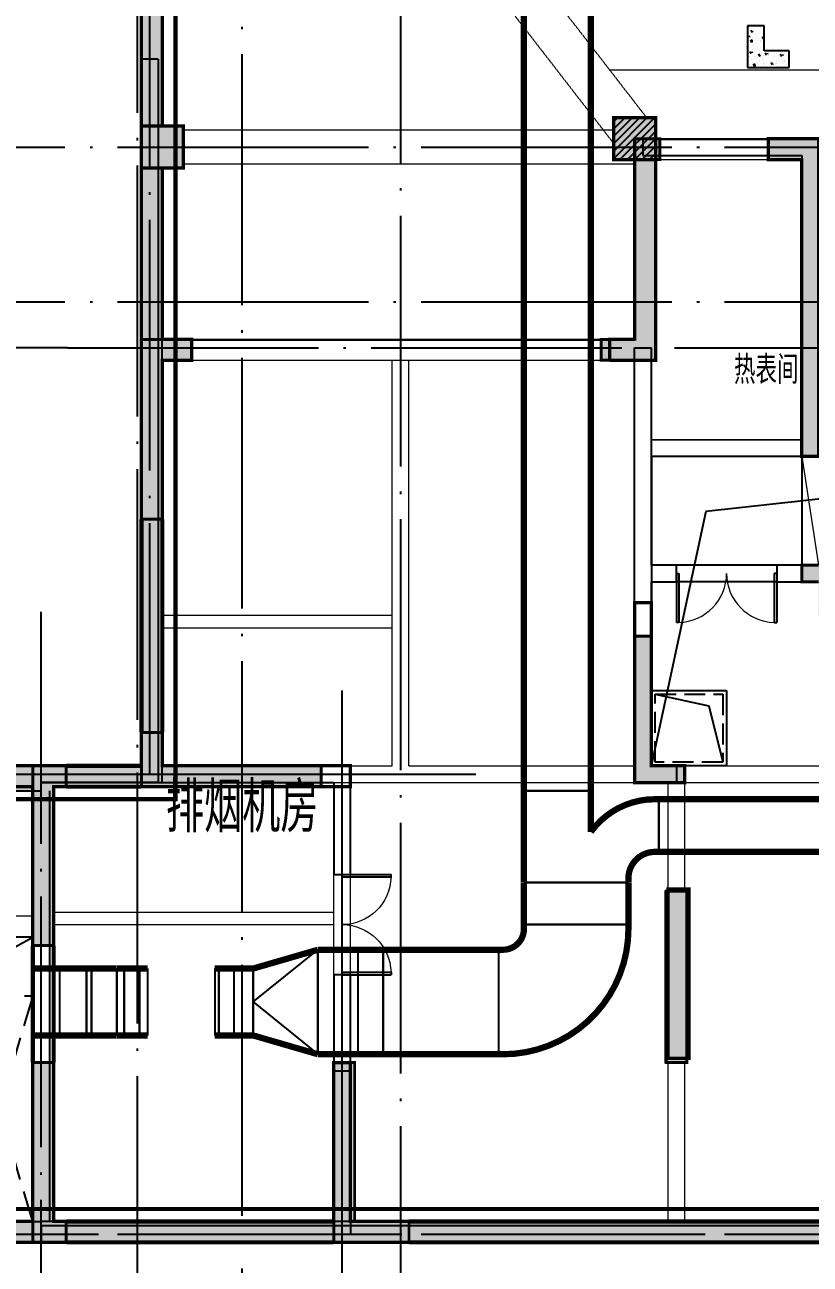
# Model space of a CAD drawing. Extents: x 290727 to 13733020, y 1731457 to 3643100.
# Drawn here: x 693767 to 703162, y 2141319 to 2156142 of the extents above; entities that cross this region are included whole.
import ezdxf

# ---------------------------------------------------------------- set-up
doc = ezdxf.new("R2010")
doc.units = 0
doc.header["$LTSCALE"] = 10
for name, pattern in [('DASH', [0.35, 0.25, -0.1]), ('DASHED', [0.75, 0.5, -0.25]), ('DOTE', [2.42, 2, -0.2, 0.02, -0.2]), ('线型3', [500, 300, -200])]:
    doc.linetypes.add(name, pattern=pattern)
doc.layers.get('0').update_dxf_attribs({"linetype": 'CONTINUOUS'})
for name, color, linetype, lineweight in [('15221', 2, 'CONTINUOUS', 18), ('S_ConcWall', 8, 'CONTINUOUS', 35), ('S_DoorDash', 174, '线型3', 18)]:
    doc.layers.add(name, color=color, linetype=linetype, lineweight=lineweight)
for name, color, linetype in [('AXIS', 3, 'CONTINUOUS'), ('BEAM_CON', 4, 'CONTINUOUS'), ('BEAM_CONT', 4, 'CONTINUOUS'), ('BEAM_DASH', 144, 'DASHED'), ('BEAM_SE', 144, 'DASHED'), ('COLU', 2, 'CONTINUOUS'), ('COLUMN', 9, 'CONTINUOUS'), ('DOTE', 8, 'DOTE'), ('DUCT-排烟管', 2, 'CONTINUOUS'), ('DUCT-排烟管端线', 4, 'CONTINUOUS'), ('pl', 7, 'CONTINUOUS'), ('PUB_HATCH', 8, 'CONTINUOUS'), ('PUB_TEXT', 7, 'CONTINUOUS'), ('WALL', 255, 'CONTINUOUS'), ('WINDOW', 4, 'CONTINUOUS'), ('作业图', 4, 'CONTINUOUS'), ('文字', 4, 'CONTINUOUS'), ('板顶标高填充', 7, 'CONTINUOUS'), ('柱', 2, 'CONTINUOUS'), ('梁上柱', 40, 'CONTINUOUS'), ('洞口边线', 7, 'CONTINUOUS'), ('防火分区示意线', 4, 'CONTINUOUS'), ('防火分区线', 7, 'CONTINUOUS'), ('风井', 211, 'CONTINUOUS')]:
    doc.layers.add(name, color=color, linetype=linetype)
doc.layers.add('DIM_MODI', color=6, linetype='CONTINUOUS', plot=False)
doc.layers.get('0').off()
doc.styles.add('HNSJY', font='HNSJY-07', dxfattribs={"width": 0.8, "bigfont": 'HNSJY-HZ'})

# ---------------------------------------------------------------- blocks, each defined once
blk = doc.blocks.new('A$C55C93FC2')
at = {"layer": 'DOTE', "linetype": 'DOTE', "ltscale": 150}
for p, q in [((211434.4, 76542.4), (211434.4, 12200)), ((213334.4, 60091.9), (213334.4, 12200)), ((210184.1, 42542.4), (210184.1, 12200)), ((10299.5, 28242.4), (252290.8, 28242.4)), ((10299.5, 26392.4), (252290.8, 26392.4)), ((10299.5, 15242.4), (252290.8, 15242.4))]:
    blk.add_line(p, q, dxfattribs=at)
blk = doc.blocks.new('A$C682E2834')
h = blk.add_hatch(color=0)
h.dxf.hatch_style = 1
h.paths.add_polyline_path([(30400, 7900), (30600, 7900), (30600, 7500), (30800, 7500), (30800, 7900), (33000, 7899), (33000, 7500), (33200, 7500), (33200, 7900), (33200, 7900), (33200, 8099), (30600, 8100), (30400, 8100)])
edge = h.paths.add_edge_path(flags=16)
edge.add_line((11800, 7900), (11800, 7500))
h.paths.add_polyline_path([(9600, 7900), (11800, 7900)], flags=17)
h.paths.add_polyline_path([(21425, 250), (21600, 250), (21600, 0), (21175, 0), (21000, 0), (21000, 250), (21175, 250), (21175, 2150), (21425, 2150)])
h.paths.add_polyline_path([(42350, 2149), (42600, 2149), (42600, 0), (42200, 0), (42200, 250), (42350, 250)])
h.paths.add_polyline_path([(42600, 3549), (42350, 3549), (42350, 5450), (42200, 5450), (42200, 5700), (42600, 5700)])
h.paths.add_polyline_path([(40700, 10549), (40700, 10799), (41300, 10799), (41300, 8649), (41050, 8649), (41050, 10549)])
h.paths.add_polyline_path([(39150, 5450), (39150, 5700), (41050, 5700), (41050, 6099), (41300, 6099), (41300, 5450)])
h.paths.add_polyline_path([(35100, 12949), (35100, 13199), (35400, 13199), (35400, 10799), (35800, 10799), (35800, 10549), (35150, 10549), (35150, 12949)])
h.paths.add_polyline_path([(28700, 13200), (28700, 12950), (28650, 12950), (28650, 10550), (28000, 10550), (28000, 10800), (28400, 10800), (28400, 13200)])
h.paths.add_polyline_path([(22750, 8650), (22500, 8650), (22500, 10800), (23100, 10800), (23100, 10550), (22750, 10550)])
h.paths.add_polyline_path([(24650, 5700), (24650, 5450), (22500, 5450), (22500, 6050), (22750, 6050), (22750, 5700)])
h.paths.add_polyline_path([(25700, 250), (25700, 0), (24800, 0), (24800, 2150), (25050, 2150), (25050, 250)])
h.paths.add_polyline_path([(32024, 0), (31300, 0), (31300, 250), (31774, 250), (31775, 2150), (32025, 2150), (32024, 250), (32500, 250), (32500, 0)])
h.paths.add_polyline_path([(29000, 5700), (29000, 5500), (28400, 5500), (28400, 7250), (28600, 7250), (28600, 5700)])
h.paths.add_polyline_path([(34800, 5500), (34800, 5700), (35200, 5700), (35200, 7249), (35400, 7249), (35400, 5500)])
h.paths.add_polyline_path([(30000, 12950), (30000, 13200), (30600, 13200), (30600, 9400), (30400, 9400), (30400, 12950)])
h.paths.add_polyline_path([(33200, 9399), (33400, 9399), (33400, 12949), (33800, 12949), (33800, 13199), (33200, 13199)])
h.paths.add_polyline_path([(38100, 0), (38100, 250), (38750, 250), (38750, 2149), (39000, 2149), (39000, 0)])
h.paths.add_polyline_path([(35025, 2149), (34775, 2149), (34775, 4199), (35025, 4199)])
h.paths.add_polyline_path([(29025, 2150), (28775, 2150), (28775, 4200), (29025, 4200)])
h.paths.add_polyline_path([(1900, 10800), (1900, 10550), (1550, 10550), (1550, 8650), (1300, 8650), (1300, 10800)])
h.paths.add_polyline_path([(3450, 5700), (3450, 5450), (1300, 5450), (1300, 6100), (1550, 6100), (1550, 5700)])
h.paths.add_polyline_path([(20100, 8650), (19850, 8650), (19850, 10550), (19500, 10550), (19500, 10800), (20100, 10800)])
h.paths.add_polyline_path([(13900, 12950), (13900, 13200), (14200, 13200), (14200, 10800), (14600, 10800), (14600, 10550), (13950, 10550), (13950, 12950)])
h.paths.add_polyline_path([(7500, 13200), (7500, 12950), (7450, 12950), (7450, 10550), (6800, 10550), (6800, 10800), (7200, 10800), (7200, 13200)])
h.paths.add_polyline_path([(17950, 5450), (17950, 5700), (19850, 5700), (19850, 6050), (20100, 6050), (20100, 5450)])
h.paths.add_polyline_path([(16900, 0), (16900, 250), (17550, 250), (17550, 2150), (17800, 2150), (17800, 0)])
h.paths.add_polyline_path([(10575, 0), (10100, 0), (10100, 250), (10575, 250), (10575, 2150), (10825, 2150), (10825, 250), (11300, 250), (11300, 0)])
h.paths.add_polyline_path([(400, 5700), (400, 5450), (250, 5450), (250, 3550), (0, 3550), (0, 5700)])
h.paths.add_polyline_path([(400, 250), (400, 0), (0, 0), (0, 2150), (250, 2150), (250, 250)])
h.paths.add_polyline_path([(13600, 5500), (13600, 5700), (14000, 5700), (14000, 7250), (14200, 7250), (14200, 5500)])
h.paths.add_polyline_path([(7800, 5700), (7800, 5500), (7200, 5500), (7200, 7250), (7400, 7250), (7400, 5700)])
h.paths.add_polyline_path([(12600, 13200), (12600, 12950), (12200, 12950), (12200, 9400), (12000, 9400), (12000, 13200)])
h.paths.add_polyline_path([(9200, 9400), (9200, 12950), (8800, 12950), (8800, 13200), (9400, 13200), (9400, 9400)])
h.paths.add_polyline_path([(4500, 250), (4500, 0), (3600, 0), (3600, 2150), (3850, 2150), (3850, 250)])
h.paths.add_polyline_path([(7825, 2150), (7575, 2150), (7575, 4200), (7825, 4200)])
h.paths.add_polyline_path([(13825, 2150), (13575, 2150), (13575, 4200), (13825, 4200)])
edge = h.paths.add_edge_path()
edge.add_line((12000, 8100), (12200, 8100))
edge.add_line((12200, 8100), (12200, 7900))
edge.add_line((12200, 7900), (12000, 7900))
edge.add_line((9400, 8100), (9200, 8100))
edge.add_line((9200, 8100), (9200, 7900))
edge.add_line((9200, 7900), (9400, 7900))
edge.add_line((9400, 7900), (9400, 7500))
edge.add_line((9400, 7500), (9600, 7500))
edge.add_line((9600, 7500), (9600, 7900))
edge.add_line((12000, 8100), (9400, 8100))
edge.add_line((11800, 7500), (12000, 7500))
edge.add_line((12000, 7500), (12000, 7900))
at = {"layer": 'S_ConcWall', "color": 0, "lineweight": 35, "ltscale": 1}
for p, q in [((7200, 10800), (7200, 13200)), ((7200, 13200), (7500, 13200)), ((7500, 13200), (7500, 12950)), ((8800, 12950), (8800, 13200)), ((8800, 13200), (9400, 13200)), ((7500, 12950), (7450, 12950)), ((7450, 12950), (7450, 10550)), ((9200, 12950), (8800, 12950)), ((9200, 9400), (9200, 12950)), ((1300, 8650), (1300, 10800)), ((1300, 10800), (1900, 10800)), ((1900, 10800), (1900, 10550)), ((6800, 10550), (6800, 10800)), ((6800, 10800), (7200, 10800)), ((1900, 10550), (1550, 10550)), ((1550, 10550), (1550, 8650)), ((7450, 10550), (6800, 10550)), ((9400, 9400), (9200, 9400)), ((1550, 8650), (1300, 8650)), ((7200, 5500), (7200, 7250)), ((7200, 7250), (7400, 7250)), ((7400, 7250), (7400, 5700)), ((1300, 5450), (1300, 6100)), ((1300, 6100), (1550, 6100)), ((1550, 6100), (1550, 5700)), ((0, 3550), (0, 5700)), ((0, 5700), (400, 5700)), ((400, 5700), (400, 5450)), ((1550, 5700), (3450, 5700)), ((3450, 5700), (3450, 5450)), ((7400, 5700), (7800, 5700)), ((7800, 5700), (7800, 5500)), ((7800, 5500), (7200, 5500)), ((400, 5450), (250, 5450)), ((250, 5450), (250, 3550)), ((3450, 5450), (1300, 5450)), ((7575, 2150), (7575, 4200)), ((7575, 4200), (7825, 4200)), ((7825, 4200), (7825, 2150)), ((250, 3550), (0, 3550)), ((0, 0), (0, 2150)), ((0, 2150), (250, 2150)), ((250, 2150), (250, 250)), ((3600, 0), (3600, 2150)), ((3600, 2150), (3850, 2150)), ((3850, 2150), (3850, 250)), ((7825, 2150), (7575, 2150)), ((250, 250), (400, 250)), ((400, 250), (400, 0)), ((3850, 250), (4500, 250)), ((4500, 250), (4500, 0)), ((400, 0), (0, 0)), ((4500, 0), (3600, 0))]:
    blk.add_line(p, q, dxfattribs=at)
blk = doc.blocks.new('$DorLib2D$00000002')
for p, q in [((-0.5, 0), (-0.5, 0.4875)), ((-0.475, 0.4875), (-0.5, 0.4875)), ((-0.475, 0), (-0.475, 0.4875)), ((0.475, 0), (0.475, 0.4875)), ((0.475, 0.4875), (0.5, 0.4875)), ((0.5, 0), (0.5, 0.4875)), ((-0.5, 0), (-0.475, 0)), ((0.5, 0), (0.475, 0))]:
    blk.add_line(p, q)
at = {"lineweight": 13}
for centre, start, end in [((-0.4875, 0), 0, 88.53072), ((0.4875, 0), 91.46928, 180)]:
    blk.add_arc(centre, 0.4875, start, end, dxfattribs=at)
blk = doc.blocks.new('A$C26CF02E8')
at = {"layer": '风井', "linetype": 'DASH', "ltscale": 150}
for p, q in [((203315, 18965), (202515, 16265)), ((203315, 16265), (202515, 18965))]:
    blk.add_line(p, q, dxfattribs=at)
at = {"layer": '风井', "linetype": 'DASH', "ltscale": 150, "flags": 128}
blk.add_lwpolyline([(203315, 16265), (202515, 16265), (202515, 18965), (203315, 18965)], close=True, dxfattribs=at)
blk = doc.blocks.new('_FZH')
blk.add_lwpolyline([(-0.5, -0.5), (0.5, -0.5), (0.5, 0.5), (-0.5, 0.5)], close=True)
at = {"layer": 'PUB_HATCH'}
blk.add_solid([(-0.5, -0.5), (0.5, -0.5), (-0.5, 0.5), (0.5, 0.5)], dxfattribs=at)
blk = doc.blocks.new('车库建筑作业图')
at = {"layer": 'PUB_HATCH', "linetype": 'Continuous'}
for points in [[(695412, 2158080), (695162, 2158080), (695162, 2154930), (695412, 2154930)], [(695412, 2154430), (695162, 2154430), (695162, 2147280), (695412, 2147080)], [(692813, 2147280), (693063, 2146980), (693963, 2146980), (693962, 2147113), (693963, 2147280)], [(693962, 2147113), (693962, 2147080), (695412, 2147080), (695162, 2147280), (693962, 2147280)], [(693063, 2141830), (692813, 2141580), (693963, 2141580), (693962, 2141663), (693963, 2141830)], [(697562, 2141580), (697562, 2141830), (693962, 2141830), (693962, 2141746), (693962, 2141580)], [(711562, 2141580), (711562, 2141830), (697562, 2141830), (697562, 2141580)]]:
    blk.add_hatch(color=256, dxfattribs=at).paths.add_polyline_path(points)
blk.add_lwpolyline([(702162, 2148180), (702162, 2147280), (701262, 2147280), (701262, 2148180)], close=True)
blk.add_lwpolyline([(701307, 2148135), (701950, 2147996), (702117, 2147325)])
at = {"layer": 'AXIS'}
blk.add_line((694279, 2152280), (692779, 2152280), dxfattribs=at)
at = {"layer": 'DIM_MODI', "linetype": 'Continuous'}
for p, q in [((695162, 2147280), (695162, 2158080)), ((692813, 2147280), (695162, 2147280)), ((737512, 2141580), (692813, 2141580))]:
    blk.add_line(p, q, dxfattribs=at)
at = {"layer": 'DOTE', "ltscale": 150}
for p, q in [((695262, 2147180), (695262, 2159515)), ((694279, 2152280), (737691, 2152280)), ((693962, 2139087), (693962, 2149120)), ((691647, 2141680), (738999, 2141680))]:
    blk.add_line(p, q, dxfattribs=at)
at = {"layer": 'DOTE', "linetype": 'Continuous', "ltscale": 150}
for p, q in [((697563, 2139831), (697563, 2148180)), ((691473, 2147180), (699163, 2147180))]:
    blk.add_line(p, q, dxfattribs=at)
at = {"layer": 'WALL', "linetype": 'Continuous'}
for p, q in [((695162, 2154930), (695162, 2158080)), ((695412, 2154930), (695412, 2158080)), ((695162, 2147280), (695162, 2154430)), ((695412, 2147080), (695412, 2154430)), ((692813, 2147280), (693963, 2147280)), ((693962, 2147280), (695162, 2147280)), ((695412, 2147280), (697663, 2147280)), ((697663, 2145980), (697663, 2147280)), ((693962, 2147080), (695412, 2147080)), ((695412, 2147080), (697463, 2147080)), ((697463, 2147080), (697463, 2145980)), ((693063, 2146980), (693963, 2146980)), ((693862, 2146980), (693862, 2141830)), ((694062, 2146980), (694062, 2141830)), ((697463, 2145980), (697663, 2145980)), ((697663, 2144780), (697463, 2144780)), ((697463, 2144780), (697463, 2141680)), ((697663, 2141830), (697663, 2144780)), ((697462, 2143628), (697462, 2141830)), ((697662, 2143628), (697462, 2143628)), ((697662, 2143628), (697662, 2141680)), ((693063, 2141830), (693963, 2141830)), ((697562, 2141830), (693962, 2141830)), ((711562, 2141830), (697562, 2141830)), ((692813, 2141580), (693963, 2141580)), ((697562, 2141580), (693962, 2141580)), ((711562, 2141580), (697562, 2141580))]:
    blk.add_line(p, q, dxfattribs=at)
at = {"layer": 'WALL'}
for p, q in [((695162, 2155730), (695162, 2147280)), ((695362, 2155730), (695162, 2155730)), ((695362, 2155730), (695362, 2147080)), ((701162, 2154780), (703162, 2154780)), ((701162, 2154780), (701162, 2154580)), ((701162, 2154580), (703062, 2154580)), ((703062, 2154580), (703062, 2149680)), ((701062, 2149580), (701062, 2152280)), ((701062, 2152280), (701262, 2152280)), ((701262, 2149680), (701262, 2152280)), ((701062, 2147080), (701062, 2149580)), ((701562, 2149680), (701262, 2149680)), ((701562, 2149480), (701562, 2149680)), ((703062, 2149680), (702762, 2149680)), ((702762, 2149680), (702762, 2149480)), ((701262, 2147280), (701262, 2149480)), ((701262, 2149480), (701562, 2149480)), ((702762, 2149480), (703162, 2149480)), ((703262, 2149480), (703162, 2149480)), ((695162, 2147280), (693962, 2147280)), ((693962, 2147080), (693962, 2147280)), ((701262, 2147280), (701562, 2147280)), ((701562, 2147280), (701562, 2147080)), ((695362, 2147080), (693962, 2147080)), ((701062, 2147080), (701562, 2147080)), ((693962, 2141780), (736362, 2141780)), ((693962, 2141780), (693962, 2141580)), ((693962, 2141580), (736362, 2141580))]:
    blk.add_line(p, q, dxfattribs=at)
at = {"layer": 'WINDOW'}
for p, q in [((702762, 2149680), (701562, 2149680)), ((702762, 2149480), (701562, 2149480))]:
    blk.add_line(p, q, dxfattribs=at)
at = {"layer": 'WINDOW', "linetype": 'DASH', "ltscale": 100}
blk.add_lwpolyline([(702117, 2148135), (702117, 2147325), (701307, 2147325), (701307, 2148135)], close=True, dxfattribs=at)
at = {"layer": '防火分区示意线', "linetype": 'DASH', "ltscale": 300, "const_width": 50}
blk.add_lwpolyline([(693219, 2141980), (737069, 2141980), (737069, 2146880), (734769, 2146880), (734769, 2151980), (728869, 2151980), (728869, 2155430), (724736, 2155430), (724736, 2154380), (717969, 2154379), (717969, 2172480), (707019, 2172480), (704382, 2172480), (700819, 2172480), (700819, 2171580), (698669, 2171580), (698669, 2157680), (695641, 2157680), (695569, 2157680), (695569, 2146880), (693219, 2146880)], close=True, dxfattribs=at)
at = {"layer": '防火分区线', "linetype": 'Continuous', "flags": 128}
blk.add_lwpolyline([(692813, 2141580), (737512, 2141580), (737512, 2147280), (735162, 2147280), (735162, 2152380), (729263, 2152380), (729263, 2155830), (724212, 2155830), (724212, 2154780), (718363, 2154779), (718363, 2172880), (707013, 2172880), (704376, 2172880), (700413, 2172880), (700413, 2171980), (698263, 2171980), (698263, 2158080), (695635, 2158080), (695362, 2158080), (695162, 2158080), (695162, 2147280), (692813, 2147280)], close=True, dxfattribs=at)
at = {"color": 8}
blk.add_blockref('A$C682E2834', (693862, 2141580), dxfattribs=at)
at = {"layer": 'COLUMN', "linetype": 'Continuous', "xscale": 500, "yscale": 500, "zscale": 500, "rotation": 270}
for p in [(701063, 2154780), (695412, 2154680)]:
    blk.add_blockref('_FZH', p, dxfattribs=at)
at = {"layer": 'WINDOW', "xscale": 1200, "yscale": 1200, "zscale": 1200, "rotation": 180}
blk.add_blockref('$DorLib2D$00000002', (702162, 2149580), dxfattribs=at)
at = {"layer": 'WINDOW', "linetype": 'Continuous', "xscale": -1200, "yscale": 1200, "zscale": -1200, "rotation": 270}
blk.add_blockref('$DorLib2D$00000002', (697563, 2145380), dxfattribs=at)
at = {"layer": '文字', "linetype": 'Continuous'}
for name, p in [('A$C26CF02E8', (490548, 2125565)), ('A$C55C93FC2', (484928, 2126437))]:
    blk.add_blockref(name, p, dxfattribs=at)
at = {"layer": 'PUB_TEXT', "style": 'HNSJY', "width": 0.8}
blk.add_text('热表间', height=337.6, dxfattribs=at).set_placement((702251, 2151847))
at = {"layer": '文字', "linetype": 'Continuous', "style": 'HNSJY', "width": 0.8}
blk.add_text('排烟机房', height=600, dxfattribs=at).set_placement((695456, 2146484))
blk = doc.blocks.new('11-l')
h = blk.add_hatch()
h.set_pattern_fill('ANSI31', color=0, scale=500)
h.set_pattern_definition([(45, (3702386.643, -728070.674), (-44.1941738, 44.1941738), [])])
h.paths.add_polyline_path([(995554, -793742), (995554, -793242), (995054, -793242), (995054, -793742)])
at = {"color": 0, "const_width": 50}
for points in [[(989405, -798043), (989405, -800593)], [(989655, -800593), (989655, -798043)], [(989405, -800992), (988505, -800992)], [(989405, -801242), (988505, -801242)], [(988105, -803143), (988105, -804543)], [(988355, -804543), (988355, -803143)], [(991705, -806442), (988505, -806442)], [(998205, -806442), (992605, -806442)], [(988505, -806692), (991705, -806692)], [(992605, -806692), (998205, -806692)]]:
    blk.add_lwpolyline(points, dxfattribs=at)
at = {"layer": '15221', "color": 0}
blk.add_line((997305, -797292), (997505, -798592), dxfattribs=at)
at = {"layer": 'AXIS', "color": 0, "const_width": 35}
blk.add_lwpolyline([(995054, -793242), (995554, -793242), (995554, -793742), (995054, -793742)], close=True, dxfattribs=at)
at = {"layer": 'BEAM_CON', "color": 0, "lineweight": 18, "ltscale": 1}
for p, q in [((990005, -795892), (991705, -795892)), ((991705, -795892), (992505, -795892)), ((992505, -795892), (994905, -795892)), ((991705, -796142), (992505, -796142)), ((997305, -797292), (997305, -798592)), ((989405, -800592), (989405, -798042)), ((989655, -799342), (992405, -799342)), ((989655, -799342), (992405, -799342)), ((988505, -800992), (989405, -800992)), ((991555, -800992), (992405, -800992)), ((988355, -802742), (991705, -802741)), ((988355, -802742), (991705, -802741)), ((988105, -804542), (988105, -803142)), ((988505, -806692), (991705, -806692)), ((992605, -806692), (998205, -806692))]:
    blk.add_line(p, q, dxfattribs=at)
at = {"layer": 'BEAM_SE', "color": 0, "lineweight": 18, "ltscale": 1}
for p, q in [((990005, -796142), (991705, -796142)), ((992405, -800992), (992405, -796142)), ((992505, -796142), (994905, -796142)), ((992605, -800992), (992605, -796142)), ((995305, -799442), (995305, -796142)), ((995505, -799442), (995505, -796142)), ((995505, -797092), (997305, -797092)), ((995505, -797292), (997305, -797292)), ((989655, -800592), (989655, -798042)), ((989655, -799192), (992405, -799192)), ((992605, -800992), (995305, -800992)), ((995905, -800992), (997604, -800992)), ((991555, -801192), (992505, -801192)), ((991705, -804542), (991705, -801192)), ((991905, -804542), (991905, -801192)), ((992505, -801192), (995305, -801192)), ((995705, -802492), (995705, -801192)), ((995905, -802492), (995905, -801192)), ((995905, -801192), (997604, -801192)), ((988505, -801242), (989405, -801242)), ((988355, -802892), (991705, -802891)), ((988355, -804542), (988355, -803142)), ((995705, -806442), (995705, -804542)), ((995905, -806442), (995905, -804542)), ((988505, -806442), (991705, -806442)), ((992605, -806442), (998205, -806442))]:
    blk.add_line(p, q, dxfattribs=at)
at = {"layer": 'S_ConcWall', "color": 0, "lineweight": 35, "ltscale": 1, "const_width": 35}
for points in [[(995605, -793742), (995555, -793742), (995555, -796142), (994905, -796142), (994905, -795892), (995305, -795892), (995305, -793492), (995605, -793492)], [(997305, -793742), (996905, -793742), (996905, -793492), (997505, -793492), (997505, -797292), (997305, -797292)], [(990005, -796142), (989655, -796142), (989655, -798042), (989405, -798042), (989405, -795892), (990005, -795892)], [(995905, -801192), (995305, -801192), (995305, -799442), (995505, -799442), (995505, -800992), (995905, -800992)], [(991555, -801242), (989405, -801242), (989405, -800592), (989655, -800592), (989655, -800992), (991555, -800992)], [(988505, -801242), (988355, -801242), (988355, -803142), (988105, -803142), (988105, -800992), (988505, -800992)], [(995680, -804542), (995680, -802492), (995930, -802492), (995930, -804542)], [(988505, -806692), (988105, -806692), (988105, -804542), (988355, -804542), (988355, -806442), (988505, -806442)], [(992605, -806692), (991705, -806692), (991705, -804542), (991955, -804542), (991955, -806442), (992605, -806442)]]:
    blk.add_lwpolyline(points, close=True, dxfattribs=at)
at = {"layer": 'S_ConcWall', "color": 0, "const_width": 35}
blk.add_lwpolyline([(997505, -798592), (997305, -798592), (997305, -798792), (997505, -798792)], dxfattribs=at)
at = {"layer": 'S_DoorDash', "color": 0, "linetype": 'Continuous', "lineweight": 18, "ltscale": 1}
blk.add_line((995605, -793492), (996905, -793492), dxfattribs=at)
at = {"layer": 'S_DoorDash', "color": 0, "lineweight": 18, "ltscale": 1}
blk.add_line((995605, -793742), (996905, -793742), dxfattribs=at)
at = {"layer": '柱', "color": 0, "const_width": 35}
blk.add_lwpolyline([(995554, -793742), (995554, -793242), (995054, -793242), (995054, -793742), (995304, -793742)], dxfattribs=at)
blk = doc.blocks.new('A$C7FBF512A')
at = {"layer": 'DUCT-排烟管', "color": 0, "linetype": 'Continuous'}
for q in [(191700, -121349), (191700, -122599)]:
    blk.add_line((190925, -121974), q, dxfattribs=at)
at = {"layer": 'DUCT-排烟管', "color": 0, "linetype": 'Continuous', "const_width": 75}
for points in [[(194164, -100747), (194164, -119449)], [(194964, -119449), (194964, -100747)], [(194164, -119449), (194164, -120494)], [(194964, -119940), (194964, -119449)], [(195779, -119549), (195729, -119549)], [(201508, -119549), (195779, -119549)], [(195729, -120179), (195779, -120179)], [(195779, -120179), (201508, -120179)], [(194164, -120494), (194164, -120544)], [(194164, -120545), (194164, -121049)], [(195414, -120544), (195414, -120494)], [(195414, -121049), (195414, -120545)], [(194164, -121049), (194164, -121099)], [(195414, -121099), (195414, -121049)], [(190925, -121574), (191700, -121349)], [(192182, -121349), (191700, -121349)], [(192182, -121349), (192482, -121349)], [(193864, -121349), (192482, -121349)], [(193914, -121349), (193864, -121349)], [(188990, -121574), (188932, -121574)], [(188990, -121574), (189290, -121574)], [(189383, -121574), (189294, -121574)], [(188932, -122374), (188990, -122374)], [(189290, -122374), (188990, -122374)], [(189294, -122374), (189383, -122374)], [(190925, -122374), (191700, -122599)], [(191700, -122599), (192182, -122599)], [(192482, -122599), (192182, -122599)], [(192482, -122599), (193864, -122599)], [(193864, -122599), (193914, -122599)]]:
    blk.add_lwpolyline(points, dxfattribs=at)
for points in [[(195729, -119549, 0.240307), (194964, -119940)], [(193914, -122599, 0.414214), (195414, -121099)], [(193914, -121349, 0.414214), (194164, -121099)]]:
    blk.add_lwpolyline(points, format="xyb", dxfattribs=at)
at = {"layer": 'DUCT-排烟管', "color": 0, "linetype": 'Continuous', "extrusion": (0, 0, -1), "const_width": 75}
blk.add_lwpolyline([(-195414, -120494, 0.414214), (-195729, -120179)], format="xyb", dxfattribs=at)
at = {"layer": 'DUCT-排烟管', "color": 0, "const_width": 75}
for points in [[(188289, -121574), (188289, -121574)], [(188611, -121574), (188289, -121574)], [(188612, -121574), (188932, -121574)], [(189383, -121574), (189563, -121574)], [(189665, -121574), (189564, -121574)], [(190515, -121574), (190465, -121574)], [(190515, -121574), (190695, -121574)], [(190925, -121574), (190695, -121574)], [(188289, -122374), (188289, -122374)], [(188289, -122374), (188611, -122374)], [(188932, -122374), (188612, -122374)], [(189563, -122374), (189383, -122374)], [(189564, -122374), (189665, -122374)], [(190465, -122374), (190515, -122374)], [(190695, -122374), (190515, -122374)], [(190695, -122374), (190925, -122374)]]:
    blk.add_lwpolyline(points, dxfattribs=at)
at = {"layer": 'DUCT-排烟管端线', "color": 0, "linetype": 'Continuous'}
for p, q in [((194164, -119449), (194964, -119449)), ((194964, -119449), (194164, -119449)), ((195779, -119549), (195779, -120179)), ((195779, -120179), (195779, -119549)), ((194164, -120544), (195414, -120544)), ((195414, -120545), (194164, -120545)), ((195414, -121049), (194164, -121049)), ((194164, -121049), (195414, -121049)), ((191700, -122599), (191700, -121349)), ((191700, -121349), (191700, -122599)), ((192182, -122599), (192182, -121349)), ((192182, -122599), (192182, -121349)), ((192482, -122599), (192482, -121349)), ((192482, -121349), (192482, -122599)), ((193864, -122599), (193864, -121349)), ((193864, -122599), (193864, -121349)), ((188932, -121574), (188932, -122374)), ((188990, -121574), (188990, -122374)), ((188990, -122374), (188990, -121574)), ((189290, -121574), (189290, -122374)), ((189294, -121574), (189294, -122374)), ((189383, -122374), (189383, -121574)), ((190925, -121574), (190925, -122374))]:
    blk.add_line(p, q, dxfattribs=at)
at = {"layer": 'DUCT-排烟管端线', "color": 0}
for p, q in [((188289, -121574), (188289, -122374)), ((188289, -121574), (188289, -122374)), ((188289, -122374), (188289, -121574)), ((188611, -122374), (188611, -121574)), ((188612, -122374), (188612, -121574)), ((188932, -122374), (188932, -121574)), ((189383, -121574), (189383, -122374)), ((189563, -121574), (189563, -122374)), ((189564, -121574), (189564, -122374)), ((189665, -122374), (189665, -121574)), ((190465, -121574), (190465, -122374)), ((190515, -122374), (190515, -121574)), ((190515, -121574), (190515, -122374)), ((190695, -121574), (190695, -122374)), ((190695, -121574), (190695, -122374)), ((190925, -122374), (190925, -121574))]:
    blk.add_line(p, q, dxfattribs=at)
blk = doc.blocks.new('梁图-10.22')
at = {"color": 0}
blk.add_lwpolyline([(-1417924, 185808), (-1373224, 185798), (-1373224, 191499), (-1375574, 191499), (-1375574, 196598), (-1381474, 196599), (-1381474, 198999), (-1388474, 198999), (-1388474, 196599), (-1402674, 196599), (-1402674, 198999), (-1409674, 198999), (-1409674, 196599), (-1415574, 196599), (-1415574, 191501), (-1417924, 191501), (-1417924, 185808)], dxfattribs=at)
at = {"layer": 'BEAM_CONT', "color": 0, "lineweight": 18}
for p, q in [((-1409924, 199108), (-1415074, 199108)), ((-1408074, 199008), (-1409424, 199008)), ((-1415074, 198708), (-1409674, 198708)), ((-1412474, 196608), (-1414974, 196608)), ((-1409974, 196608), (-1412474, 196608)), ((-1409474, 195208), (-1407674, 195208)), ((-1417674, 189458), (-1416874, 189458))]:
    blk.add_line(p, q, dxfattribs=at)
at = {"layer": 'BEAM_DASH', "color": 0, "lineweight": 18}
for p, q in [((-1410306, 200261), (-1411974, 202414)), ((-1412408, 202158), (-1410702, 199955)), ((-1409529, 199258), (-1410306, 200261)), ((-1410702, 199955), (-1409925, 198952)), ((-1409975, 199833), (-1408214, 199833)), ((-1408214, 199833), (-1406024, 199833)), ((-1409424, 198758), (-1408074, 198758)), ((-1414974, 196358), (-1412474, 196358)), ((-1412474, 196358), (-1409974, 196358)), ((-1407674, 195408), (-1409474, 195408)), ((-1416874, 189708), (-1417674, 189708))]:
    blk.add_line(p, q, dxfattribs=at)
at = {"layer": 'COLU', "color": 0, "const_width": 40}
for points in [[(-1409424, 199258), (-1409924, 199258), (-1409924, 198758), (-1409424, 198758)], [(-1415074, 199158), (-1415574, 199158), (-1415574, 198658), (-1415074, 198658)]]:
    blk.add_lwpolyline(points, close=True, dxfattribs=at)
at = {"layer": 'WALL', "color": 0, "const_width": 40}
for points in [[(-1415574, 202308), (-1415574, 199158)], [(-1415324, 199158), (-1415324, 202308)], [(-1386273, 198758), (-1383674, 198757), (-1383674, 195207), (-1383474, 195207), (-1383474, 198757), (-1381724, 198757), (-1381724, 196357), (-1375824, 196357), (-1375824, 191508), (-1377974, 191508), (-1377974, 191258), (-1374524, 191258), (-1374524, 186058), (-1377874, 186058), (-1377874, 187957), (-1378074, 187957), (-1378074, 186058), (-1384875, 186058), (-1384874, 187958), (-1385074, 187958), (-1385075, 186058), (-1391874, 186058), (-1391874, 187908), (-1392074, 187908), (-1392074, 186058), (-1399074, 186058), (-1399074, 187908), (-1399274, 187908), (-1399274, 186058), (-1406074, 186058), (-1406074, 187958), (-1406274, 187958), (-1406274, 186058), (-1413074, 186058), (-1413074, 187958), (-1413274, 187958), (-1413274, 186058), (-1416624, 186058), (-1416624, 191258), (-1413074, 191258), (-1413074, 191508), (-1415324, 191508), (-1415324, 196358), (-1414974, 196358), (-1414974, 196608), (-1415324, 196608), (-1415324, 198658)], [(-1415574, 198658), (-1415574, 191508)], [(-1409974, 196358), (-1409424, 196358), (-1409424, 198758)], [(-1409674, 198758), (-1409674, 196608)], [(-1409674, 196608), (-1409974, 196608), (-1409974, 196358)], [(-1417924, 191508), (-1417924, 185808), (-1373224, 185808)], [(-1415574, 191508), (-1417924, 191508)]]:
    blk.add_lwpolyline(points, dxfattribs=at)
for points in [[(-1407474, 195208), (-1407474, 199008), (-1408074, 199008), (-1408074, 198758), (-1407674, 198758), (-1407674, 195208)], [(-1409074, 191308), (-1409074, 191508), (-1409474, 191508), (-1409474, 193458), (-1409674, 193458), (-1409674, 191308)], [(-1417674, 191258), (-1416874, 191258), (-1416874, 186058), (-1417674, 186058)], [(-1409024, 188008), (-1409024, 190033), (-1409274, 190033), (-1409274, 188008)]]:
    blk.add_lwpolyline(points, close=True, dxfattribs=at)
at = {"layer": '板顶标高填充', "color": 0, "linetype": 'Continuous', "flags": 128}
blk.add_lwpolyline([(-1415574, 202308), (-1415574, 196608), (-1409674, 196608), (-1409674, 199008), (-1402674, 199008), (-1402674, 196608), (-1396774, 196608), (-1396774, 191508), (-1394374, 191508), (-1394374, 196608), (-1388474, 196608), (-1388474, 199008), (-1392374, 199007), (-1392374, 217108), (-1406024, 217105), (-1406025, 219008), (-1412574, 219008), (-1412574, 202308), (-1415574, 202308)], dxfattribs=at)
at = {"layer": '梁上柱', "color": 0, "linetype": 'Continuous'}
for p, q in [((-1408124, 200358), (-1408324, 200358)), ((-1408324, 200358), (-1408324, 199858)), ((-1408303, 200342), (-1408303, 200342)), ((-1408287, 200353), (-1408287, 200353)), ((-1408285, 200296), (-1408267, 200303)), ((-1408281, 200291), (-1408268, 200283)), ((-1408277, 200354), (-1408277, 200354)), ((-1408266, 200283), (-1408261, 200298)), ((-1408258, 200298), (-1408258, 200298)), ((-1408257, 200266), (-1408257, 200266)), ((-1408216, 200298), (-1408216, 200298)), ((-1408168, 200337), (-1408168, 200337)), ((-1408130, 200314), (-1408130, 200314)), ((-1408124, 200058), (-1408124, 200358)), ((-1408324, 200238), (-1408320, 200243)), ((-1408324, 200226), (-1408313, 200225)), ((-1408299, 200222), (-1408301, 200238)), ((-1408299, 200178), (-1408299, 200178)), ((-1408289, 200175), (-1408269, 200196)), ((-1408286, 200170), (-1408263, 200166)), ((-1408266, 200167), (-1408269, 200191)), ((-1408267, 200184), (-1408267, 200184)), ((-1408264, 200128), (-1408264, 200128)), ((-1408261, 200213), (-1408261, 200213)), ((-1408217, 200207), (-1408217, 200207)), ((-1408164, 200187), (-1408164, 200187)), ((-1408164, 200173), (-1408164, 200173)), ((-1408150, 200212), (-1408137, 200227)), ((-1408146, 200210), (-1408131, 200209)), ((-1408136, 200145), (-1408136, 200145)), ((-1408134, 200194), (-1408124, 200198)), ((-1408133, 200229), (-1408133, 200229)), ((-1408129, 200189), (-1408124, 200186)), ((-1408324, 200110), (-1408323, 200114)), ((-1408298, 199986), (-1408298, 199986)), ((-1408297, 200037), (-1408284, 200052)), ((-1408293, 200035), (-1408278, 200034)), ((-1408277, 200033), (-1408277, 200033)), ((-1408268, 200078), (-1408268, 200078)), ((-1408267, 200044), (-1408267, 200044)), ((-1408263, 200031), (-1408266, 200047)), ((-1408234, 199995), (-1408234, 199995)), ((-1408231, 200087), (-1408231, 200087)), ((-1408216, 199977), (-1408216, 199977)), ((-1408195, 200010), (-1408178, 200017)), ((-1408191, 200005), (-1408178, 199996)), ((-1408176, 199996), (-1408171, 200012)), ((-1408167, 200095), (-1408167, 200095)), ((-1408142, 199976), (-1408142, 199976)), ((-1408139, 200060), (-1408139, 200060)), ((-1408138, 200007), (-1408138, 200007)), ((-1408132, 200072), (-1408132, 200072)), ((-1408129, 200058), (-1408129, 200058)), ((-1407824, 200058), (-1408124, 200058)), ((-1408114, 200021), (-1408102, 200036)), ((-1408111, 200019), (-1408096, 200018)), ((-1408081, 200015), (-1408084, 200031)), ((-1408068, 200002), (-1408068, 200002)), ((-1408010, 199995), (-1408010, 199995)), ((-1407977, 200029), (-1407977, 200029)), ((-1407932, 200005), (-1407920, 200020)), ((-1407929, 200003), (-1407914, 200002)), ((-1407920, 200028), (-1407920, 200028)), ((-1407914, 200037), (-1407914, 200037)), ((-1407899, 199999), (-1407902, 200015)), ((-1407880, 200013), (-1407880, 200013)), ((-1407830, 199990), (-1407824, 199992)), ((-1407826, 199985), (-1407824, 199983)), ((-1407824, 199858), (-1407824, 200058)), ((-1408324, 199858), (-1407824, 199858)), ((-1408317, 199948), (-1408317, 199948)), ((-1408301, 199895), (-1408301, 199895)), ((-1408273, 199875), (-1408273, 199875)), ((-1408270, 199959), (-1408270, 199959)), ((-1408268, 199862), (-1408268, 199862)), ((-1408264, 199914), (-1408264, 199914)), ((-1408256, 199886), (-1408236, 199906)), ((-1408252, 199880), (-1408230, 199877)), ((-1408251, 199858), (-1408249, 199861)), ((-1408232, 199878), (-1408235, 199902)), ((-1408205, 199907), (-1408205, 199907)), ((-1408182, 199942), (-1408182, 199942)), ((-1408145, 199891), (-1408145, 199891)), ((-1408128, 199908), (-1408128, 199908)), ((-1408119, 199888), (-1408119, 199888)), ((-1408046, 199936), (-1408046, 199936)), ((-1408044, 199928), (-1408044, 199928)), ((-1408044, 199908), (-1408026, 199914)), ((-1408039, 199903), (-1408027, 199894)), ((-1408025, 199894), (-1408020, 199909)), ((-1408013, 199910), (-1408013, 199910)), ((-1407993, 199902), (-1407993, 199902)), ((-1407981, 199937), (-1407981, 199937)), ((-1407971, 199913), (-1407971, 199913)), ((-1407971, 199858), (-1407965, 199864)), ((-1407964, 199858), (-1407964, 199860)), ((-1407911, 199931), (-1407911, 199931)), ((-1407884, 199949), (-1407884, 199949)), ((-1407883, 199928), (-1407883, 199928)), ((-1407857, 199897), (-1407857, 199897))]:
    blk.add_line(p, q, dxfattribs=at)
at = {"layer": '洞口边线', "color": 0}
for points in [[(-1402874, 195208), (-1409474, 195208), (-1409474, 191508), (-1408820, 194554), (-1402874, 195208)], [(-1416874, 189458), (-1417674, 189458), (-1417674, 186058), (-1417391, 189175), (-1416874, 189458)]]:
    blk.add_lwpolyline(points, close=True, dxfattribs=at)

msp = doc.modelspace()

# ---------------------------------------------------------------- block references
at = {"layer": 'pl', "color": 8, "linetype": 'ByBlock'}
msp.add_blockref('11-l', (-294242, 2948272, 0), dxfattribs=at)
at = {"layer": '作业图', "color": 8, "linetype": 'ByBlock', "extrusion": (8.37508e-20, 6.90696e-07, 1)}
msp.add_blockref('梁图-10.22', (2110736, 1955772, 0), dxfattribs=at)
at = {"layer": '作业图', "linetype": 'Continuous'}
msp.add_blockref('车库建筑作业图', (0, 0), dxfattribs=at)
at = {"layer": '文字', "color": 8}
msp.add_blockref('A$C7FBF512A', (505574, 2266429), dxfattribs=at)

doc.saveas('drawing.dxf')
